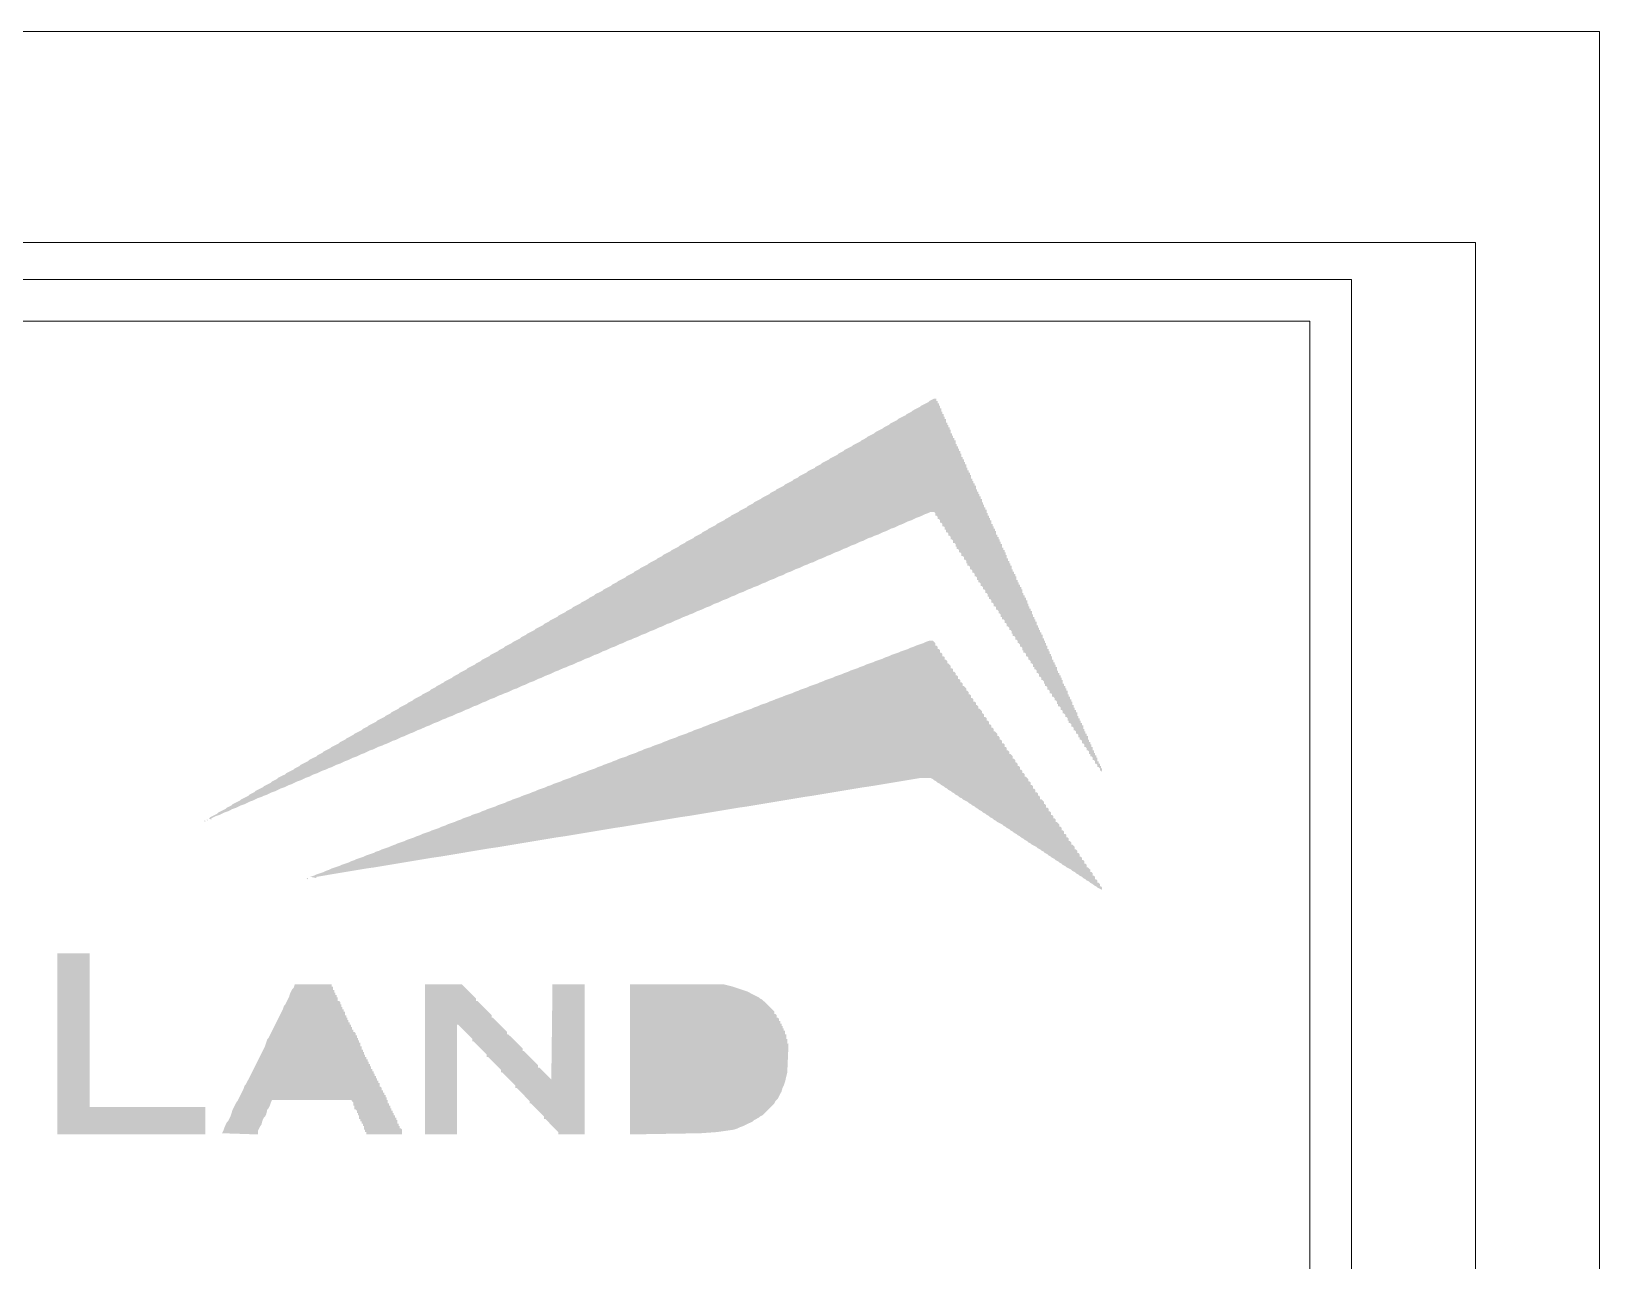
# Model space of a CAD drawing. Header units: metres. Extents: x 39 to 278, y -7 to 151.
# Drawn here: x 123.22 to 129.25, y 48.53 to 53.26 of the extents above; entities that cross this region are included whole.
import ezdxf

# ---------------------------------------------------------------- set-up
doc = ezdxf.new("R2010")
doc.units = ezdxf.units.M
doc.layers.add('pie de plano', color=7, linetype='Continuous')

msp = doc.modelspace()

# ---------------------------------------------------------------- hatches: boundary and pattern name
at = {"layer": 'pie de plano', "lineweight": 0, "transparency": 33554559}
h = msp.add_hatch(color=256, dxfattribs=at)
h.paths.add_polyline_path([(123.8938, 50.2265), (123.8985, 50.2219), (123.8985, 50.2265)])
h.paths.add_polyline_path([(126.6985, 51.8353), (126.6985, 51.8445), (126.6897, 51.8445), (126.6803, 51.8399), (126.6715, 51.8353), (126.6668, 51.8307), (126.6391, 51.817), (126.6344, 51.8124), (126.6074, 51.7986), (126.6026, 51.794), (126.5844, 51.7849), (126.5797, 51.7803), (126.552, 51.7666), (126.5473, 51.762), (126.5203, 51.7482), (126.5156, 51.7436), (126.4974, 51.7344), (126.4926, 51.7299), (126.465, 51.7161), (126.4602, 51.7115), (126.4333, 51.6978), (126.4285, 51.6932), (126.4103, 51.684), (126.4056, 51.6794), (126.3779, 51.6657), (126.3732, 51.6611), (126.3455, 51.6474), (126.3415, 51.6428), (126.3233, 51.6336), (126.3185, 51.6291), (126.2909, 51.6153), (126.2861, 51.6107), (126.2585, 51.5969), (126.2544, 51.5924), (126.2355, 51.5832), (126.2315, 51.5786), (126.2038, 51.5649), (126.1991, 51.5603), (126.1714, 51.5465), (126.1674, 51.5419), (126.1485, 51.5328), (126.1444, 51.5282), (126.1167, 51.5145), (126.112, 51.5099), (126.0844, 51.4961), (126.0803, 51.4915), (126.0614, 51.4824), (126.0574, 51.4778), (126.0297, 51.464), (126.025, 51.4594), (125.9973, 51.4457), (125.9933, 51.4411), (125.9743, 51.4319), (125.9703, 51.4274), (125.9426, 51.4136), (125.9379, 51.409), (125.9102, 51.3953), (125.9055, 51.3907), (125.8873, 51.3815), (125.8832, 51.377), (125.8556, 51.3632), (125.8509, 51.3586), (125.8232, 51.3449), (125.8185, 51.3403), (125.8002, 51.3311), (125.7955, 51.3265), (125.7685, 51.3128), (125.7638, 51.3082), (125.7361, 51.2944), (125.7314, 51.2899), (125.7132, 51.2807), (125.7085, 51.2761), (125.6815, 51.2624), (125.6767, 51.2578), (125.6491, 51.244), (125.6444, 51.2395), (125.6261, 51.2303), (125.6214, 51.2257), (125.5944, 51.212), (125.5897, 51.2074), (125.562, 51.1936), (125.5573, 51.189), (125.5391, 51.1799), (125.5344, 51.1753), (125.5074, 51.1615), (125.5026, 51.1569), (125.475, 51.1432), (125.4702, 51.1386), (125.452, 51.1294), (125.4473, 51.1249), (125.4203, 51.1111), (125.4156, 51.1065), (125.3879, 51.0928), (125.3832, 51.0882), (125.365, 51.079), (125.3602, 51.0745), (125.3332, 51.0607), (125.3285, 51.0561), (125.3008, 51.0424), (125.2961, 51.0378), (125.2779, 51.0286), (125.2732, 51.024), (125.2455, 51.0103), (125.2415, 51.0057), (125.2138, 50.9919), (125.2091, 50.9874), (125.1908, 50.9782), (125.1861, 50.9736), (125.1585, 50.9599), (125.1544, 50.9553), (125.1267, 50.9415), (125.122, 50.937), (125.1038, 50.9278), (125.0991, 50.9232), (125.0714, 50.9094), (125.0673, 50.9049), (125.0397, 50.8911), (125.035, 50.8865), (125.0167, 50.8774), (125.012, 50.8728), (124.9843, 50.859), (124.9803, 50.8544), (124.9526, 50.8407), (124.9479, 50.8361), (124.9297, 50.8269), (124.925, 50.8224), (124.8973, 50.8086), (124.8932, 50.804), (124.8656, 50.7903), (124.8608, 50.7857), (124.8426, 50.7765), (124.8379, 50.7719), (124.8102, 50.7582), (124.8055, 50.7536), (124.7785, 50.7398), (124.7738, 50.7353), (124.7556, 50.7261), (124.7508, 50.7215), (124.7232, 50.7078), (124.7184, 50.7032), (124.6915, 50.6894), (124.6867, 50.6849), (124.6685, 50.6757), (124.6638, 50.6711), (124.6361, 50.6574), (124.6314, 50.6528), (124.6044, 50.639), (124.5997, 50.6344), (124.5815, 50.6253), (124.5767, 50.6207), (124.5491, 50.6069), (124.5443, 50.6023), (124.5173, 50.5886), (124.5126, 50.584), (124.4944, 50.5749), (124.4897, 50.5703), (124.462, 50.5565), (124.4573, 50.5519), (124.4303, 50.5382), (124.4256, 50.5336), (124.4073, 50.5244), (124.4026, 50.5199), (124.3749, 50.5061), (124.3702, 50.5015), (124.3432, 50.4878), (124.3385, 50.4832), (124.3203, 50.474), (124.3156, 50.4694), (124.2879, 50.4557), (124.2832, 50.4511), (124.2555, 50.4374), (124.2514, 50.4328), (124.2332, 50.4236), (124.2285, 50.419), (124.2008, 50.4053), (124.1961, 50.4007), (124.1684, 50.3869), (124.1644, 50.3824), (124.1455, 50.3732), (124.1414, 50.3686), (124.1138, 50.3549), (124.1091, 50.3503), (124.0814, 50.3365), (124.0773, 50.3319), (124.0584, 50.3228), (124.0544, 50.3182), (124.0267, 50.3044), (124.022, 50.2999), (123.9943, 50.2861), (123.9903, 50.2815), (123.9714, 50.2724), (123.9673, 50.2678), (123.9397, 50.254), (123.9349, 50.2494), (123.9073, 50.2357), (123.9032, 50.2311), (123.912, 50.2265), (123.912, 50.2311), (123.9302, 50.2403), (123.9444, 50.2449), (123.9626, 50.254), (123.9761, 50.2586), (123.9943, 50.2678), (124.0085, 50.2724), (124.0267, 50.2815), (124.0402, 50.2861), (124.0584, 50.2953), (124.0726, 50.2999), (124.0908, 50.309), (124.1043, 50.3136), (124.1138, 50.3182), (124.1273, 50.3228), (124.1455, 50.3319), (124.1597, 50.3365), (124.1779, 50.3457), (124.1914, 50.3503), (124.2103, 50.3594), (124.2238, 50.364), (124.242, 50.3732), (124.2555, 50.3778), (124.2744, 50.3869), (124.2879, 50.3915), (124.3061, 50.4007), (124.3203, 50.4053), (124.3385, 50.4144), (124.352, 50.419), (124.3614, 50.4236), (124.3749, 50.4282), (124.3932, 50.4374), (124.4073, 50.4419), (124.4256, 50.4511), (124.4391, 50.4557), (124.4573, 50.4648), (124.4715, 50.4694), (124.4897, 50.4786), (124.5032, 50.4832), (124.5214, 50.4924), (124.5356, 50.4969), (124.5538, 50.5061), (124.5673, 50.5107), (124.5767, 50.5153), (124.5902, 50.5199), (124.6084, 50.529), (124.6226, 50.5336), (124.6408, 50.5428), (124.6543, 50.5474), (124.6732, 50.5565), (124.6867, 50.5611), (124.705, 50.5703), (124.7184, 50.5749), (124.7373, 50.584), (124.7508, 50.5886), (124.7691, 50.5978), (124.7832, 50.6023), (124.8015, 50.6115), (124.815, 50.6161), (124.8244, 50.6207), (124.8379, 50.6253), (124.8561, 50.6344), (124.8703, 50.639), (124.8885, 50.6482), (124.902, 50.6528), (124.9202, 50.662), (124.9344, 50.6665), (124.9526, 50.6757), (124.9661, 50.6803), (124.9843, 50.6894), (124.9985, 50.694), (125.0167, 50.7032), (125.0302, 50.7078), (125.0397, 50.7124), (125.0532, 50.7169), (125.0714, 50.7261), (125.0856, 50.7307), (125.1038, 50.7398), (125.1173, 50.7444), (125.1355, 50.7536), (125.1497, 50.7582), (125.1679, 50.7674), (125.1814, 50.7719), (125.2003, 50.7811), (125.2138, 50.7857), (125.232, 50.7949), (125.2455, 50.7995), (125.2644, 50.8086), (125.2779, 50.8132), (125.2873, 50.8178), (125.3008, 50.8224), (125.3191, 50.8315), (125.3332, 50.8361), (125.3515, 50.8453), (125.365, 50.8499), (125.3832, 50.859), (125.3973, 50.8636), (125.4156, 50.8728), (125.4291, 50.8774), (125.4473, 50.8865), (125.4615, 50.8911), (125.4797, 50.9003), (125.4932, 50.9049), (125.5114, 50.914), (125.5256, 50.9186), (125.5344, 50.9232), (125.5485, 50.9278), (125.5667, 50.937), (125.5802, 50.9415), (125.5985, 50.9507), (125.6126, 50.9553), (125.6309, 50.9644), (125.6444, 50.969), (125.6626, 50.9782), (125.6767, 50.9828), (125.695, 50.9919), (125.7085, 50.9965), (125.7274, 51.0057), (125.7409, 51.0103), (125.7503, 51.0149), (125.7638, 51.0194), (125.782, 51.0286), (125.7955, 51.0332), (125.8144, 51.0424), (125.8279, 51.0469), (125.8461, 51.0561), (125.8603, 51.0607), (125.8785, 51.0699), (125.892, 51.0745), (125.9102, 51.0836), (125.9244, 51.0882), (125.9426, 51.0974), (125.9561, 51.1019), (125.9743, 51.1111), (125.9885, 51.1157), (125.9973, 51.1203), (126.0115, 51.1249), (126.0297, 51.134), (126.0432, 51.1386), (126.0614, 51.1478), (126.0756, 51.1524), (126.0938, 51.1615), (126.1073, 51.1661), (126.1255, 51.1753), (126.1397, 51.1799), (126.1579, 51.189), (126.1714, 51.1936), (126.1903, 51.2028), (126.2038, 51.2074), (126.2126, 51.212), (126.2267, 51.2165), (126.245, 51.2257), (126.2585, 51.2303), (126.2774, 51.2395), (126.2909, 51.244), (126.3091, 51.2532), (126.3233, 51.2578), (126.3415, 51.2669), (126.355, 51.2715), (126.3732, 51.2807), (126.3874, 51.2853), (126.4056, 51.2944), (126.4191, 51.299), (126.4373, 51.3082), (126.4515, 51.3128), (126.4602, 51.3174), (126.4744, 51.3219), (126.4926, 51.3311), (126.5061, 51.3357), (126.5244, 51.3449), (126.5385, 51.3495), (126.5568, 51.3586), (126.5703, 51.3632), (126.5885, 51.3724), (126.6026, 51.377), (126.6209, 51.3861), (126.6344, 51.3907), (126.6533, 51.3999), (126.6668, 51.4044), (126.6755, 51.409), (126.6897, 51.409), (126.6944, 51.4044), (126.6944, 51.3953), (126.6985, 51.3953), (126.7032, 51.3907), (126.7032, 51.3815), (126.7079, 51.3815), (126.7126, 51.377), (126.7126, 51.3678), (126.7174, 51.3678), (126.7214, 51.3632), (126.7214, 51.354), (126.7261, 51.354), (126.7309, 51.3495), (126.7309, 51.3403), (126.7356, 51.3403), (126.7356, 51.3311), (126.7403, 51.3311), (126.7444, 51.3265), (126.7444, 51.3174), (126.7491, 51.3174), (126.7538, 51.3128), (126.7538, 51.3036), (126.7585, 51.3036), (126.7626, 51.299), (126.7626, 51.2899), (126.7673, 51.2899), (126.772, 51.2853), (126.772, 51.2761), (126.7768, 51.2761), (126.7768, 51.2669), (126.7815, 51.2669), (126.7855, 51.2624), (126.7855, 51.2532), (126.7903, 51.2532), (126.795, 51.2486), (126.795, 51.2395), (126.7997, 51.2395), (126.8044, 51.2349), (126.8044, 51.2257), (126.8085, 51.2257), (126.8132, 51.2211), (126.8132, 51.212), (126.8179, 51.212), (126.8179, 51.2028), (126.8226, 51.2028), (126.8274, 51.1982), (126.8274, 51.189), (126.8314, 51.189), (126.8361, 51.1844), (126.8361, 51.1753), (126.8409, 51.1753), (126.8456, 51.1707), (126.8456, 51.1615), (126.8503, 51.1615), (126.8544, 51.1569), (126.8544, 51.1478), (126.8591, 51.1478), (126.8591, 51.1386), (126.8638, 51.1386), (126.8685, 51.134), (126.8685, 51.1249), (126.8733, 51.1249), (126.8773, 51.1203), (126.8773, 51.1111), (126.882, 51.1111), (126.8868, 51.1065), (126.8868, 51.0974), (126.8915, 51.0974), (126.8955, 51.0928), (126.8955, 51.0836), (126.9003, 51.0836), (126.9003, 51.0745), (126.905, 51.0745), (126.9097, 51.0699), (126.9097, 51.0607), (126.9144, 51.0607), (126.9185, 51.0561), (126.9185, 51.0469), (126.9232, 51.0469), (126.9279, 51.0424), (126.9279, 51.0332), (126.9326, 51.0332), (126.9374, 51.0286), (126.9374, 51.0194), (126.9414, 51.0194), (126.9461, 51.0149), (126.9461, 51.0057), (126.9509, 51.0057), (126.9509, 50.9965), (126.9556, 50.9965), (126.9603, 50.9919), (126.9603, 50.9828), (126.9644, 50.9828), (126.9691, 50.9782), (126.9691, 50.969), (126.9738, 50.969), (126.9785, 50.9644), (126.9785, 50.9553), (126.9833, 50.9553), (126.9873, 50.9507), (126.9873, 50.9415), (126.992, 50.9415), (126.992, 50.9324), (126.9968, 50.9324), (127.0015, 50.9278), (127.0015, 50.9186), (127.0055, 50.9186), (127.0103, 50.914), (127.0103, 50.9049), (127.015, 50.9049), (127.0197, 50.9003), (127.0197, 50.8911), (127.0244, 50.8911), (127.0285, 50.8865), (127.0285, 50.8774), (127.0332, 50.8774), (127.0332, 50.8682), (127.0379, 50.8682), (127.0426, 50.8636), (127.0426, 50.8544), (127.0474, 50.8544), (127.0514, 50.8499), (127.0514, 50.8407), (127.0561, 50.8407), (127.0609, 50.8361), (127.0609, 50.8269), (127.0656, 50.8269), (127.0703, 50.8224), (127.0703, 50.8132), (127.0744, 50.8132), (127.0744, 50.804), (127.0791, 50.804), (127.0838, 50.7995), (127.0838, 50.7903), (127.0885, 50.7903), (127.0933, 50.7857), (127.0933, 50.7765), (127.0973, 50.7765), (127.102, 50.7719), (127.102, 50.7628), (127.1068, 50.7628), (127.1115, 50.7582), (127.1115, 50.749), (127.1155, 50.749), (127.1155, 50.7398), (127.1203, 50.7398), (127.125, 50.7353), (127.125, 50.7261), (127.1297, 50.7261), (127.1344, 50.7215), (127.1344, 50.7124), (127.1385, 50.7124), (127.1432, 50.7078), (127.1432, 50.6986), (127.1479, 50.6986), (127.1526, 50.694), (127.1526, 50.6849), (127.1574, 50.6849), (127.1614, 50.6803), (127.1614, 50.6711), (127.1661, 50.6711), (127.1661, 50.662), (127.1709, 50.662), (127.1756, 50.6574), (127.1756, 50.6482), (127.1803, 50.6482), (127.1844, 50.6436), (127.1844, 50.6344), (127.1891, 50.6344), (127.1938, 50.6299), (127.1938, 50.6207), (127.1985, 50.6207), (127.2033, 50.6161), (127.2033, 50.6069), (127.2073, 50.6069), (127.2073, 50.5978), (127.212, 50.5978), (127.2168, 50.5932), (127.2168, 50.584), (127.2215, 50.584), (127.2255, 50.5794), (127.2255, 50.5703), (127.2303, 50.5703), (127.235, 50.5657), (127.235, 50.5565), (127.2397, 50.5565), (127.2444, 50.5519), (127.2444, 50.5428), (127.2485, 50.5428), (127.2485, 50.5336), (127.2532, 50.5336), (127.2579, 50.529), (127.2579, 50.5199), (127.2626, 50.5199), (127.2674, 50.5153), (127.2674, 50.5061), (127.2714, 50.5061), (127.2761, 50.5015), (127.2761, 50.4924), (127.2809, 50.4924), (127.2856, 50.4878), (127.2856, 50.4786), (127.2903, 50.4786), (127.2903, 50.4694), (127.2944, 50.4694), (127.2991, 50.4648), (127.2991, 50.4557), (127.3038, 50.4557), (127.3085, 50.4511), (127.3085, 50.4419), (127.3126, 50.4419), (127.3173, 50.4374), (127.3173, 50.4282), (127.322, 50.4282), (127.3268, 50.4236), (127.3268, 50.4144), (127.3315, 50.4144), (127.3355, 50.4099), (127.3355, 50.4236), (127.3315, 50.4236), (127.3315, 50.4328), (127.3268, 50.4328), (127.3268, 50.4419), (127.322, 50.4419), (127.322, 50.4511), (127.3173, 50.4511), (127.3173, 50.4648), (127.3126, 50.4648), (127.3126, 50.474), (127.3085, 50.474), (127.3085, 50.4832), (127.3038, 50.4832), (127.3038, 50.4924), (127.2991, 50.4924), (127.2991, 50.5061), (127.2944, 50.5061), (127.2944, 50.5153), (127.2903, 50.5153), (127.2903, 50.5244), (127.2856, 50.5244), (127.2856, 50.5336), (127.2809, 50.5336), (127.2809, 50.5474), (127.2761, 50.5474), (127.2761, 50.5565), (127.2714, 50.5565), (127.2714, 50.5657), (127.2674, 50.5657), (127.2674, 50.5749), (127.2626, 50.5749), (127.2626, 50.5886), (127.2579, 50.5886), (127.2579, 50.5978), (127.2532, 50.5978), (127.2532, 50.6069), (127.2485, 50.6069), (127.2485, 50.6161), (127.2444, 50.6161), (127.2444, 50.6253), (127.2397, 50.6253), (127.2397, 50.639), (127.235, 50.639), (127.235, 50.6482), (127.2303, 50.6482), (127.2303, 50.6574), (127.2255, 50.6574), (127.2255, 50.6665), (127.2215, 50.6665), (127.2215, 50.6803), (127.2168, 50.6803), (127.2168, 50.6894), (127.212, 50.6894), (127.212, 50.6986), (127.2073, 50.6986), (127.2073, 50.7078), (127.2033, 50.7078), (127.2033, 50.7215), (127.1985, 50.7215), (127.1985, 50.7307), (127.1938, 50.7307), (127.1938, 50.7398), (127.1891, 50.7398), (127.1891, 50.749), (127.1844, 50.749), (127.1844, 50.7628), (127.1803, 50.7628), (127.1803, 50.7719), (127.1756, 50.7719), (127.1756, 50.7811), (127.1709, 50.7811), (127.1709, 50.7903), (127.1661, 50.7903), (127.1661, 50.7995), (127.1614, 50.7995), (127.1614, 50.8132), (127.1574, 50.8132), (127.1574, 50.8224), (127.1526, 50.8224), (127.1526, 50.8315), (127.1479, 50.8315), (127.1479, 50.8407), (127.1432, 50.8407), (127.1432, 50.8544), (127.1385, 50.8544), (127.1385, 50.8636), (127.1344, 50.8636), (127.1344, 50.8728), (127.1297, 50.8728), (127.1297, 50.8819), (127.125, 50.8819), (127.125, 50.8957), (127.1203, 50.8957), (127.1203, 50.9049), (127.1155, 50.9049), (127.1155, 50.914), (127.1115, 50.914), (127.1115, 50.9232), (127.1068, 50.9232), (127.1068, 50.937), (127.102, 50.937), (127.102, 50.9461), (127.0973, 50.9461), (127.0973, 50.9553), (127.0933, 50.9553), (127.0933, 50.9644), (127.0885, 50.9644), (127.0885, 50.9736), (127.0838, 50.9736), (127.0838, 50.9874), (127.0791, 50.9874), (127.0791, 50.9965), (127.0744, 50.9965), (127.0744, 51.0057), (127.0703, 51.0057), (127.0703, 51.0149), (127.0656, 51.0149), (127.0656, 51.0286), (127.0609, 51.0286), (127.0609, 51.0378), (127.0561, 51.0378), (127.0561, 51.0469), (127.0514, 51.0469), (127.0514, 51.0561), (127.0474, 51.0561), (127.0474, 51.0699), (127.0426, 51.0699), (127.0426, 51.079), (127.0379, 51.079), (127.0379, 51.0882), (127.0332, 51.0882), (127.0332, 51.0974), (127.0285, 51.0974), (127.0285, 51.1111), (127.0244, 51.1111), (127.0244, 51.1203), (127.0197, 51.1203), (127.0197, 51.1294), (127.015, 51.1294), (127.015, 51.1386), (127.0103, 51.1386), (127.0103, 51.1478), (127.0055, 51.1478), (127.0055, 51.1615), (127.0015, 51.1615), (127.0015, 51.1707), (126.9968, 51.1707), (126.9968, 51.1799), (126.992, 51.1799), (126.992, 51.189), (126.9873, 51.189), (126.9873, 51.2028), (126.9833, 51.2028), (126.9833, 51.212), (126.9785, 51.212), (126.9785, 51.2211), (126.9738, 51.2211), (126.9738, 51.2303), (126.9691, 51.2303), (126.9691, 51.244), (126.9644, 51.244), (126.9644, 51.2532), (126.9603, 51.2532), (126.9603, 51.2624), (126.9556, 51.2624), (126.9556, 51.2715), (126.9509, 51.2715), (126.9509, 51.2853), (126.9461, 51.2853), (126.9461, 51.2944), (126.9414, 51.2944), (126.9414, 51.3036), (126.9374, 51.3036), (126.9374, 51.3128), (126.9326, 51.3128), (126.9326, 51.3219), (126.9279, 51.3219), (126.9279, 51.3357), (126.9232, 51.3357), (126.9232, 51.3449), (126.9185, 51.3449), (126.9185, 51.354), (126.9144, 51.354), (126.9144, 51.3632), (126.9097, 51.3632), (126.9097, 51.377), (126.905, 51.377), (126.905, 51.3861), (126.9003, 51.3861), (126.9003, 51.3953), (126.8955, 51.3953), (126.8955, 51.4044), (126.8915, 51.4044), (126.8915, 51.4182), (126.8868, 51.4182), (126.8868, 51.4274), (126.882, 51.4274), (126.882, 51.4365), (126.8773, 51.4365), (126.8773, 51.4457), (126.8733, 51.4457), (126.8733, 51.4594), (126.8685, 51.4594), (126.8685, 51.4686), (126.8638, 51.4686), (126.8638, 51.4778), (126.8591, 51.4778), (126.8591, 51.487), (126.8544, 51.487), (126.8544, 51.4961), (126.8503, 51.4961), (126.8503, 51.5099), (126.8456, 51.5099), (126.8456, 51.519), (126.8409, 51.519), (126.8409, 51.5282), (126.8361, 51.5282), (126.8361, 51.5374), (126.8314, 51.5374), (126.8314, 51.5511), (126.8274, 51.5511), (126.8274, 51.5603), (126.8226, 51.5603), (126.8226, 51.5694), (126.8179, 51.5694), (126.8179, 51.5786), (126.8132, 51.5786), (126.8132, 51.5924), (126.8085, 51.5924), (126.8085, 51.6015), (126.8044, 51.6015), (126.8044, 51.6107), (126.7997, 51.6107), (126.7997, 51.6199), (126.795, 51.6199), (126.795, 51.6336), (126.7903, 51.6336), (126.7903, 51.6428), (126.7855, 51.6428), (126.7855, 51.652), (126.7815, 51.652), (126.7815, 51.6611), (126.7768, 51.6611), (126.7768, 51.6703), (126.772, 51.6703), (126.772, 51.684), (126.7673, 51.684), (126.7673, 51.6932), (126.7626, 51.6932), (126.7626, 51.7024), (126.7585, 51.7024), (126.7585, 51.7115), (126.7538, 51.7115), (126.7538, 51.7253), (126.7491, 51.7253), (126.7491, 51.7344), (126.7444, 51.7344), (126.7444, 51.7436), (126.7403, 51.7436), (126.7403, 51.7528), (126.7356, 51.7528), (126.7356, 51.7666), (126.7309, 51.7666), (126.7309, 51.7757), (126.7261, 51.7757), (126.7261, 51.7849), (126.7214, 51.7849), (126.7214, 51.794), (126.7174, 51.794), (126.7174, 51.8078), (126.7126, 51.8078), (126.7126, 51.817), (126.7079, 51.817), (126.7079, 51.8261), (126.7032, 51.8261), (126.7032, 51.8353)])
h.paths.add_polyline_path([(123.8891, 50.2174), (123.8891, 50.2219), (123.8843, 50.2219)])
h = msp.add_hatch(color=256, dxfattribs=at)
h.paths.add_polyline_path([(126.6715, 50.914), (126.6573, 50.9094), (126.6485, 50.9049), (126.6209, 50.8957), (126.6114, 50.8911), (126.5979, 50.8865), (126.5885, 50.8819), (126.5615, 50.8728), (126.552, 50.8682), (126.5244, 50.859), (126.5156, 50.8544), (126.5014, 50.8499), (126.4926, 50.8453), (126.465, 50.8361), (126.4555, 50.8315), (126.4285, 50.8224), (126.4191, 50.8178), (126.4056, 50.8132), (126.3961, 50.8086), (126.3685, 50.7995), (126.3597, 50.7949), (126.3455, 50.7903), (126.3367, 50.7857), (126.3091, 50.7765), (126.3003, 50.7719), (126.2726, 50.7628), (126.2632, 50.7582), (126.2497, 50.7536), (126.2402, 50.749), (126.2126, 50.7398), (126.2038, 50.7353), (126.1761, 50.7261), (126.1674, 50.7215), (126.1532, 50.7169), (126.1444, 50.7124), (126.1167, 50.7032), (126.1073, 50.6986), (126.0803, 50.6894), (126.0709, 50.6849), (126.0574, 50.6803), (126.0479, 50.6757), (126.0202, 50.6665), (126.0115, 50.662), (125.9973, 50.6574), (125.9885, 50.6528), (125.9609, 50.6436), (125.9514, 50.639), (125.9244, 50.6299), (125.915, 50.6253), (125.9015, 50.6207), (125.892, 50.6161), (125.8643, 50.6069), (125.8556, 50.6023), (125.8279, 50.5932), (125.8185, 50.5886), (125.805, 50.584), (125.7955, 50.5794), (125.7685, 50.5703), (125.7591, 50.5657), (125.7456, 50.5611), (125.7361, 50.5565), (125.7085, 50.5474), (125.6997, 50.5428), (125.672, 50.5336), (125.6626, 50.529), (125.6491, 50.5244), (125.6403, 50.5199), (125.6126, 50.5107), (125.6032, 50.5061), (125.5755, 50.4969), (125.5667, 50.4924), (125.5532, 50.4878), (125.5438, 50.4832), (125.5161, 50.474), (125.5074, 50.4694), (125.4797, 50.4603), (125.4702, 50.4557), (125.4567, 50.4511), (125.4473, 50.4465), (125.4203, 50.4374), (125.4108, 50.4328), (125.3973, 50.4282), (125.3879, 50.4236), (125.3602, 50.4144), (125.3515, 50.4099), (125.3238, 50.4007), (125.3143, 50.3961), (125.3008, 50.3915), (125.2914, 50.3869), (125.2644, 50.3778), (125.255, 50.3732), (125.2273, 50.364), (125.2185, 50.3594), (125.2043, 50.3549), (125.1956, 50.3503), (125.1679, 50.3411), (125.1585, 50.3365), (125.145, 50.3319), (125.1355, 50.3273), (125.1085, 50.3182), (125.0991, 50.3136), (125.0714, 50.3044), (125.0626, 50.2999), (125.0485, 50.2953), (125.0397, 50.2907), (125.012, 50.2815), (125.0032, 50.2769), (124.9756, 50.2678), (124.9661, 50.2632), (124.9526, 50.2586), (124.9432, 50.254), (124.9155, 50.2449), (124.9067, 50.2403), (124.8791, 50.2311), (124.8703, 50.2265), (124.8561, 50.2219), (124.8473, 50.2174), (124.8197, 50.2082), (124.8102, 50.2036), (124.7967, 50.199), (124.7873, 50.1944), (124.7603, 50.1853), (124.7508, 50.1807), (124.7232, 50.1715), (124.7144, 50.1669), (124.7002, 50.1623), (124.6915, 50.1578), (124.6638, 50.1486), (124.6543, 50.144), (124.6273, 50.1348), (124.6179, 50.1303), (124.6044, 50.1257), (124.595, 50.1211), (124.5673, 50.1119), (124.5585, 50.1074), (124.5443, 50.1028), (124.5356, 50.0982), (124.5079, 50.089), (124.4984, 50.0844), (124.4715, 50.0753), (124.462, 50.0707), (124.4485, 50.0661), (124.4391, 50.0615), (124.4114, 50.0523), (124.4026, 50.0478), (124.3749, 50.0386), (124.3655, 50.034), (124.352, 50.0294), (124.3432, 50.0248), (124.3156, 50.0157), (124.3061, 50.0111), (124.2926, 50.0065), (124.3156, 50.0019), (124.3156, 50.0065), (124.5079, 50.0386), (124.5403, 50.0432), (124.7603, 50.0799), (124.792, 50.0844), (124.9843, 50.1165), (125.0167, 50.1211), (125.2367, 50.1578), (125.2685, 50.1623), (125.4615, 50.1944), (125.4932, 50.199), (125.7132, 50.2357), (125.7456, 50.2403), (125.9379, 50.2724), (125.9703, 50.2769), (126.1903, 50.3136), (126.222, 50.3182), (126.4144, 50.3503), (126.4467, 50.3549), (126.6391, 50.3869), (126.6755, 50.3869), (126.685, 50.3824), (126.6897, 50.3778), (126.6985, 50.3732), (126.7032, 50.3686), (126.7126, 50.364), (126.7174, 50.3594), (126.7261, 50.3549), (126.7309, 50.3503), (126.7403, 50.3457), (126.7444, 50.3411), (126.7538, 50.3365), (126.7585, 50.3319), (126.7673, 50.3273), (126.772, 50.3228), (126.7815, 50.3182), (126.7855, 50.3136), (126.795, 50.309), (126.7997, 50.3044), (126.8179, 50.2953), (126.8226, 50.2907), (126.8314, 50.2861), (126.8361, 50.2815), (126.8456, 50.2769), (126.8503, 50.2724), (126.8591, 50.2678), (126.8638, 50.2632), (126.8733, 50.2586), (126.8773, 50.254), (126.8868, 50.2494), (126.8915, 50.2449), (126.9003, 50.2403), (126.905, 50.2357), (126.9144, 50.2311), (126.9185, 50.2265), (126.9279, 50.2219), (126.9326, 50.2174), (126.9509, 50.2082), (126.9556, 50.2036), (126.9644, 50.199), (126.9691, 50.1944), (126.9785, 50.1898), (126.9833, 50.1853), (126.992, 50.1807), (126.9968, 50.1761), (127.0055, 50.1715), (127.0103, 50.1669), (127.0197, 50.1623), (127.0244, 50.1578), (127.0332, 50.1532), (127.0379, 50.1486), (127.0474, 50.144), (127.0514, 50.1394), (127.0609, 50.1348), (127.0656, 50.1303), (127.0838, 50.1211), (127.0885, 50.1165), (127.0973, 50.1119), (127.102, 50.1074), (127.1115, 50.1028), (127.1155, 50.0982), (127.125, 50.0936), (127.1297, 50.089), (127.1385, 50.0844), (127.1432, 50.0799), (127.1526, 50.0753), (127.1574, 50.0707), (127.1661, 50.0661), (127.1709, 50.0615), (127.1803, 50.0569), (127.1844, 50.0523), (127.1938, 50.0478), (127.1985, 50.0432), (127.2168, 50.034), (127.2215, 50.0294), (127.2303, 50.0248), (127.235, 50.0203), (127.2444, 50.0157), (127.2485, 50.0111), (127.2579, 50.0065), (127.2626, 50.0019), (127.2714, 49.9973), (127.2761, 49.9928), (127.2856, 49.9882), (127.2903, 49.9836), (127.2991, 49.979), (127.3038, 49.9744), (127.3126, 49.9699), (127.3173, 49.9653), (127.3355, 49.9561), (127.3355, 49.9561), (127.3355, 49.9653), (127.3315, 49.9699), (127.3268, 49.9699), (127.3268, 49.979), (127.322, 49.9836), (127.3173, 49.9836), (127.3173, 49.9928), (127.3126, 49.9973), (127.3085, 49.9973), (127.3085, 50.0065), (127.3038, 50.0111), (127.2991, 50.0111), (127.2991, 50.0203), (127.2944, 50.0248), (127.2903, 50.0248), (127.2903, 50.034), (127.2809, 50.0432), (127.2761, 50.0432), (127.2761, 50.0523), (127.2714, 50.0569), (127.2674, 50.0569), (127.2674, 50.0661), (127.2626, 50.0707), (127.2579, 50.0707), (127.2579, 50.0799), (127.2532, 50.0844), (127.2485, 50.0844), (127.2485, 50.0936), (127.2444, 50.0982), (127.2397, 50.0982), (127.2397, 50.1074), (127.235, 50.1119), (127.2303, 50.1119), (127.2303, 50.1211), (127.2215, 50.1303), (127.2168, 50.1303), (127.2168, 50.1394), (127.212, 50.144), (127.2073, 50.144), (127.2073, 50.1532), (127.2033, 50.1578), (127.1985, 50.1578), (127.1985, 50.1669), (127.1938, 50.1715), (127.1891, 50.1715), (127.1891, 50.1807), (127.1844, 50.1853), (127.1803, 50.1853), (127.1803, 50.1944), (127.1756, 50.199), (127.1709, 50.199), (127.1709, 50.2082), (127.1614, 50.2174), (127.1574, 50.2174), (127.1574, 50.2265), (127.1526, 50.2311), (127.1479, 50.2311), (127.1479, 50.2403), (127.1432, 50.2449), (127.1385, 50.2449), (127.1385, 50.254), (127.1344, 50.2586), (127.1297, 50.2586), (127.1297, 50.2678), (127.125, 50.2724), (127.1203, 50.2724), (127.1203, 50.2815), (127.1155, 50.2861), (127.1115, 50.2861), (127.1115, 50.2953), (127.102, 50.3044), (127.0973, 50.3044), (127.0973, 50.3136), (127.0933, 50.3182), (127.0885, 50.3182), (127.0885, 50.3273), (127.0838, 50.3319), (127.0791, 50.3319), (127.0791, 50.3411), (127.0744, 50.3457), (127.0703, 50.3457), (127.0703, 50.3549), (127.0656, 50.3594), (127.0609, 50.3594), (127.0609, 50.3686), (127.0561, 50.3732), (127.0514, 50.3732), (127.0514, 50.3824), (127.0426, 50.3915), (127.0379, 50.3915), (127.0379, 50.4007), (127.0332, 50.4053), (127.0285, 50.4053), (127.0285, 50.4144), (127.0244, 50.419), (127.0197, 50.419), (127.0197, 50.4282), (127.015, 50.4328), (127.0103, 50.4328), (127.0103, 50.4419), (127.0055, 50.4465), (127.0015, 50.4465), (127.0015, 50.4557), (126.9968, 50.4603), (126.992, 50.4603), (126.992, 50.4694), (126.9833, 50.4786), (126.9785, 50.4786), (126.9785, 50.4878), (126.9738, 50.4924), (126.9691, 50.4924), (126.9691, 50.5015), (126.9644, 50.5061), (126.9603, 50.5061), (126.9603, 50.5153), (126.9556, 50.5199), (126.9509, 50.5199), (126.9509, 50.529), (126.9461, 50.5336), (126.9414, 50.5336), (126.9414, 50.5428), (126.9374, 50.5474), (126.9326, 50.5474), (126.9326, 50.5565), (126.9232, 50.5657), (126.9185, 50.5657), (126.9185, 50.5749), (126.9144, 50.5794), (126.9097, 50.5794), (126.9097, 50.5886), (126.905, 50.5932), (126.9003, 50.5932), (126.9003, 50.6023), (126.8955, 50.6069), (126.8915, 50.6069), (126.8915, 50.6161), (126.8868, 50.6207), (126.882, 50.6207), (126.882, 50.6299), (126.8773, 50.6344), (126.8733, 50.6344), (126.8733, 50.6436), (126.8638, 50.6528), (126.8591, 50.6528), (126.8591, 50.662), (126.8544, 50.6665), (126.8503, 50.6665), (126.8503, 50.6757), (126.8456, 50.6803), (126.8409, 50.6803), (126.8409, 50.6894), (126.8361, 50.694), (126.8314, 50.694), (126.8314, 50.7032), (126.8274, 50.7078), (126.8226, 50.7078), (126.8226, 50.7169), (126.8179, 50.7215), (126.8132, 50.7215), (126.8132, 50.7307), (126.8044, 50.7398), (126.7997, 50.7398), (126.7997, 50.749), (126.795, 50.7536), (126.7903, 50.7536), (126.7903, 50.7628), (126.7855, 50.7674), (126.7815, 50.7674), (126.7815, 50.7765), (126.7768, 50.7811), (126.772, 50.7811), (126.772, 50.7903), (126.7673, 50.7949), (126.7626, 50.7949), (126.7626, 50.804), (126.7585, 50.8086), (126.7538, 50.8086), (126.7538, 50.8178), (126.7444, 50.8269), (126.7403, 50.8269), (126.7403, 50.8361), (126.7356, 50.8407), (126.7309, 50.8407), (126.7309, 50.8499), (126.7261, 50.8544), (126.7214, 50.8544), (126.7214, 50.8636), (126.7174, 50.8682), (126.7126, 50.8682), (126.7126, 50.8774), (126.7079, 50.8819), (126.7032, 50.8819), (126.7032, 50.8911), (126.6985, 50.8957), (126.6944, 50.8957), (126.6944, 50.9049), (126.685, 50.914)])
h.paths.add_polyline_path([(124.2784, 50.0019), (124.2832, 49.9973), (124.2832, 50.0019)])
for points in [[(123.4443, 49.1219), (123.4443, 49.7132), (123.3208, 49.7132), (123.3208, 49.0165), (123.8891, 49.0165), (123.8891, 49.1219)], [(124.3749, 49.5848), (124.3749, 49.594), (124.2332, 49.594), (124.2285, 49.5803), (124.2238, 49.5757), (124.2143, 49.5573), (124.2103, 49.5436), (124.1961, 49.5161), (124.1914, 49.5115), (124.1873, 49.4978), (124.132, 49.3878), (124.1273, 49.3832), (124.1185, 49.3557), (124.0449, 49.209), (124.0402, 49.2044), (124.0355, 49.1906), (124.0126, 49.1448), (124.0085, 49.1402), (123.9943, 49.1128), (123.9856, 49.0853), (123.9761, 49.0669), (123.9714, 49.0624), (123.9626, 49.044), (123.9579, 49.0302), (123.9532, 49.0211), (124.0908, 49.0165), (124.0908, 49.0302), (124.1003, 49.0486), (124.1043, 49.0532), (124.1091, 49.0715), (124.1138, 49.0807), (124.1185, 49.0853), (124.1232, 49.0944), (124.1273, 49.1128), (124.132, 49.1174), (124.1367, 49.1265), (124.1414, 49.1402), (124.1455, 49.1494), (124.4485, 49.1494), (124.4573, 49.1402), (124.4573, 49.1265), (124.462, 49.1265), (124.462, 49.1128), (124.4667, 49.1128), (124.4715, 49.1082), (124.4715, 49.099), (124.4755, 49.099), (124.4755, 49.0898), (124.4802, 49.0898), (124.4802, 49.0761), (124.485, 49.0761), (124.485, 49.0669), (124.4897, 49.0669), (124.4897, 49.0578), (124.4944, 49.0578), (124.4944, 49.0486), (124.4984, 49.0486), (124.4984, 49.0348), (124.5032, 49.0348), (124.5032, 49.0256), (124.5079, 49.0256), (124.5079, 49.0165), (124.6453, 49.0165), (124.6453, 49.0351), (124.6408, 49.0394), (124.6361, 49.0394), (124.6361, 49.0486), (124.6314, 49.0486), (124.6314, 49.0578), (124.6273, 49.0578), (124.6273, 49.0715), (124.6226, 49.0715), (124.6226, 49.0807), (124.6179, 49.0807), (124.6179, 49.0898), (124.6132, 49.0898), (124.6132, 49.099), (124.6084, 49.099), (124.6084, 49.1082), (124.6044, 49.1082), (124.6044, 49.1174), (124.5997, 49.1174), (124.5997, 49.1265), (124.595, 49.1265), (124.595, 49.1356), (124.5902, 49.1356), (124.5902, 49.1494), (124.5855, 49.1494), (124.5855, 49.1586), (124.5815, 49.1586), (124.5815, 49.1678), (124.5767, 49.1678), (124.5767, 49.1769), (124.572, 49.1769), (124.572, 49.1861), (124.5673, 49.1861), (124.5673, 49.1952), (124.5626, 49.1998), (124.5585, 49.1998), (124.5585, 49.2136), (124.5538, 49.2136), (124.5538, 49.2228), (124.5491, 49.2228), (124.5491, 49.2319), (124.5443, 49.2319), (124.5443, 49.2411), (124.5403, 49.2411), (124.5403, 49.2502), (124.5356, 49.2502), (124.5356, 49.2594), (124.5308, 49.2594), (124.5308, 49.2686), (124.5261, 49.2686), (124.5261, 49.2778), (124.5214, 49.2778), (124.5214, 49.2869), (124.5173, 49.2869), (124.5173, 49.2961), (124.5126, 49.2961), (124.5126, 49.3052), (124.5079, 49.3052), (124.5079, 49.3144), (124.5032, 49.3144), (124.5032, 49.3236), (124.4984, 49.3236), (124.4984, 49.3328), (124.4944, 49.3328), (124.4944, 49.3419), (124.4897, 49.3419), (124.4897, 49.3557), (124.485, 49.3557), (124.485, 49.3694), (124.4802, 49.3694), (124.4802, 49.3786), (124.4755, 49.3786), (124.4755, 49.3878), (124.4715, 49.3878), (124.4715, 49.3969), (124.4667, 49.3969), (124.4667, 49.4061), (124.462, 49.4106), (124.4573, 49.4106), (124.4573, 49.4198), (124.4532, 49.4198), (124.4532, 49.429), (124.4485, 49.429), (124.4485, 49.4382), (124.4438, 49.4382), (124.4438, 49.4474), (124.4391, 49.4474), (124.4391, 49.4565), (124.4343, 49.4565), (124.4343, 49.4657), (124.4303, 49.4657), (124.4303, 49.4748), (124.4256, 49.4748), (124.4256, 49.4886), (124.4208, 49.4886), (124.4208, 49.4978), (124.4161, 49.4978), (124.4161, 49.5069), (124.4114, 49.5069), (124.4114, 49.5161), (124.4073, 49.5161), (124.4073, 49.5253), (124.4026, 49.5299), (124.3979, 49.5299), (124.3979, 49.5436), (124.3932, 49.5436), (124.3932, 49.5528), (124.3884, 49.5528), (124.3884, 49.5619), (124.3844, 49.5619), (124.3844, 49.5711), (124.3797, 49.5711), (124.3797, 49.5848)], [(125.3467, 49.0165), (125.3467, 49.594), (125.2232, 49.594), (125.2185, 49.2228), (125.2185, 49.2274), (125.1726, 49.2732), (125.1679, 49.2732), (125.1679, 49.2824), (125.1126, 49.3374), (125.1085, 49.3374), (125.1085, 49.3465), (125.0532, 49.4015), (125.0485, 49.4015), (125.0485, 49.4106), (124.9938, 49.4657), (124.9891, 49.4657), (124.9891, 49.4748), (124.9344, 49.5299), (124.9297, 49.5299), (124.9297, 49.539), (124.8743, 49.594), (124.7326, 49.594), (124.7326, 49.0165), (124.8561, 49.0165), (124.8561, 49.4382), (124.8608, 49.4382), (124.9155, 49.3832), (124.9155, 49.374), (124.9202, 49.374), (124.9708, 49.3236), (124.9708, 49.3144), (124.9756, 49.3144), (125.0255, 49.264), (125.0255, 49.2548), (125.0302, 49.2548), (125.0808, 49.2044), (125.0808, 49.1952), (125.0856, 49.1952), (125.1355, 49.1448), (125.1355, 49.1356), (125.1402, 49.1356), (125.1908, 49.0853), (125.1908, 49.0761), (125.1956, 49.0761), (125.2455, 49.0256), (125.2455, 49.0165)], [(125.915, 49.5848), (125.8785, 49.594), (125.5209, 49.594), (125.5209, 49.0165), (125.7915, 49.0211), (125.8556, 49.0256), (125.9197, 49.0348), (125.9332, 49.0394), (125.9426, 49.044), (125.9561, 49.0486), (125.9933, 49.0669), (125.9973, 49.0715), (126.0155, 49.0807), (126.0202, 49.0853), (126.0297, 49.0898), (126.0756, 49.1356), (126.0803, 49.1448), (126.0891, 49.154), (126.1033, 49.1815), (126.1073, 49.1952), (126.112, 49.2044), (126.1167, 49.2182), (126.1255, 49.2548), (126.1302, 49.3648), (126.1255, 49.3648), (126.1255, 49.3832), (126.1215, 49.3832), (126.1215, 49.4015), (126.1167, 49.4015), (126.1167, 49.4152), (126.112, 49.4152), (126.112, 49.4244), (126.1073, 49.4244), (126.1073, 49.4336), (126.1033, 49.4336), (126.1033, 49.4428), (126.0985, 49.4428), (126.0985, 49.452), (126.0938, 49.452), (126.0938, 49.4611), (126.0891, 49.4657), (126.0844, 49.4657), (126.0844, 49.4748), (126.0803, 49.4794), (126.0756, 49.4794), (126.0756, 49.4886), (126.0297, 49.5344), (126.0202, 49.539), (126.0155, 49.5436), (125.9703, 49.5665)]]:
    msp.add_hatch(color=256, dxfattribs=at).paths.add_polyline_path(points)

# ---------------------------------------------------------------- linework, layer by layer
at = {"layer": 'pie de plano', "lineweight": 0}
for points in [[(129.2474, 53.2561), (129.2474, -6.7449), (39.2432, -6.7449), (39.2432, 53.2561)], [(128.2938, 43.9106), (119.4019, 43.9106), (119.4019, 52.3028), (128.2938, 52.3028)], [(119.5626, 44.071), (128.1332, 44.071), (128.1332, 52.1424), (119.5626, 52.1424)]]:
    msp.add_lwpolyline(points, close=True, dxfattribs=at)
for points in [[(128.7703, 52.4449), (40.3432, 52.4449), (40.3432, -6.0804), (128.7703, -6.0804)], [(128.7703, -6.0804), (128.7703, 52.4449)]]:
    msp.add_lwpolyline(points, dxfattribs=at)

doc.saveas('drawing.dxf')
